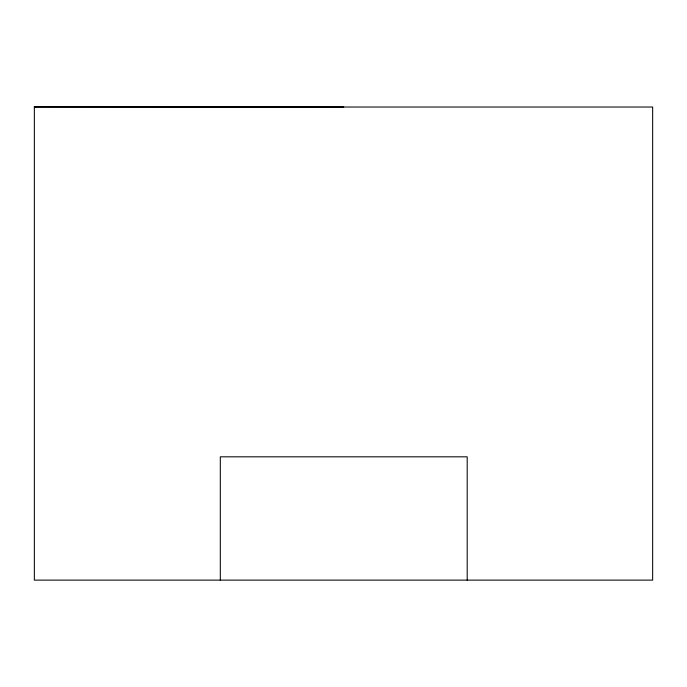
<?xml version="1.0" encoding="UTF-8"?>
<svg xmlns="http://www.w3.org/2000/svg" width="687" height="687" viewBox="0 0 687 687"><rect width="100%" height="100%" fill="white"/><g stroke="black" fill="none" stroke-linecap="round" stroke-linejoin="round"><path stroke-width="1.03" d="M34.35 107.026L652.65 107.026L652.65 580.12L34.35 580.12L34.35 106.88L343.758 107.026M34.35 106.88L34.857 107.026M467.194 580.12L467.194 456.821L220.312 456.821L220.312 580.12"/></g></svg>
